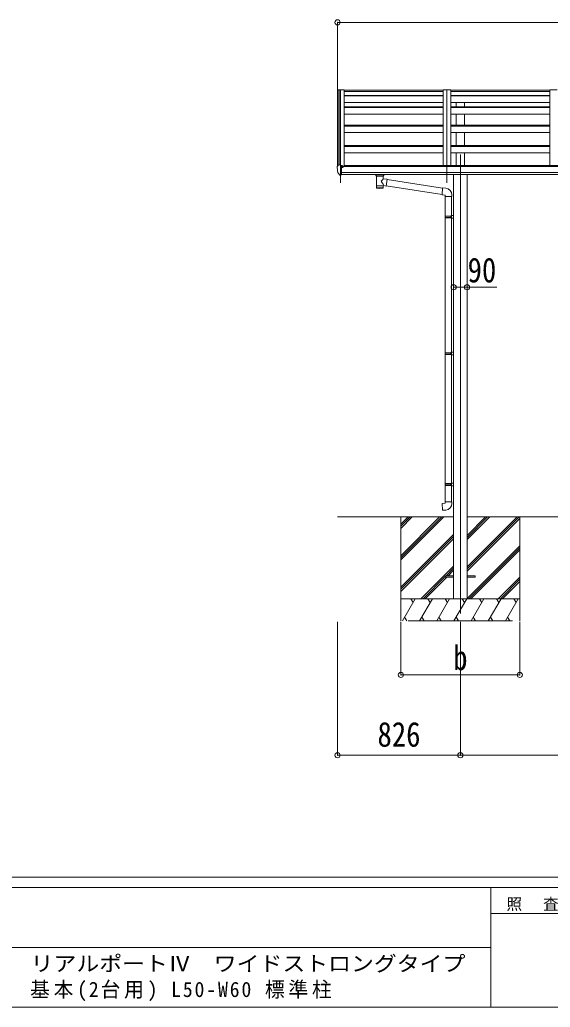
# Model space of a CAD drawing. Units: millimetres at full size, sheet at 1:35; some dimension numbers follow another scale. Extents: x -9783 to 9892, y -6828 to 6752.
# Drawn here: x 36 to 3605, y -6828 to -181 of the extents above; entities that cross this region are included whole.
import ezdxf
from ezdxf.enums import TextEntityAlignment as Align

# ---------------------------------------------------------------- set-up
doc = ezdxf.new("R2010")
doc.units = ezdxf.units.MM
doc.header["$LTSCALE"] = 35
doc.header["$PDMODE"] = 32
doc.header["$PDSIZE"] = 35
for name, color, linetype, lineweight in [('0-0_0', 7, 'Continuous', 9), ('0-1_本体', 4, 'Continuous', 9), ('0-2_部品', 7, 'Continuous', 9), ('0-8_PARTS2', 2, 'Continuous', 9), ('0-A_寸法', 6, 'Continuous', 9), ('F-0_240', 7, 'Continuous', 9)]:
    doc.layers.add(name, color=color, linetype=linetype, lineweight=lineweight)
doc.styles.add('ＭＳ ゴシック', font='')
doc.styles.get('ＭＳ ゴシック').set_extended_font_data('MS Gothic')

msp = doc.modelspace()

# ---------------------------------------------------------------- linework, layer by layer
at = {"layer": '0-0_0'}
for p, q in [((2174.19, -3527.95), (2954.99, -3527.95)), ((2600.19, -3527.95), (2600.19, -4227.95)), ((2600.19, -3788.67), (2860.92, -3527.95)), ((2600.19, -3802.81), (2875.06, -3527.95)), ((2600.19, -3816.96), (2889.2, -3527.95)), ((2600.19, -3604.83), (2677.07, -3527.95)), ((2600.19, -3590.68), (2662.93, -3527.95)), ((2600.19, -3576.54), (2648.79, -3527.95)), ((3045.39, -3527.95), (4654.99, -3527.95)), ((3045.39, -3863.97), (3381.42, -3527.95)), ((3045.39, -3878.11), (3395.56, -3527.95)), ((3045.39, -3680.13), (3197.57, -3527.95)), ((3045.39, -3665.98), (3183.43, -3527.95)), ((3045.39, -3651.84), (3169.29, -3527.95)), ((3045.39, -3892.26), (3400.19, -3537.46)), ((3400.19, -3527.95), (3400.19, -4227.95)), ((2600.19, -4000.8), (2954.99, -3646.01)), ((2600.19, -4014.95), (2954.99, -3660.15)), ((2600.19, -4029.09), (2954.99, -3674.29)), ((3045.39, -4076.1), (3400.19, -3721.31)), ((3057.69, -4077.95), (3400.19, -3735.45)), ((3071.83, -4077.95), (3400.19, -3749.59)), ((2735.18, -4077.95), (2954.99, -3858.14)), ((2903.84, -3923.44), (2954.99, -3872.28)), ((2917.98, -3923.44), (2954.99, -3886.42)), ((2749.32, -4077.95), (2900.19, -3927.08)), ((2763.47, -4077.95), (2908.98, -3932.44)), ((3255.68, -4077.95), (3400.19, -3933.44)), ((3269.82, -4077.95), (3400.19, -3947.58)), ((3283.97, -4077.95), (3400.19, -3961.72)), ((3400.19, -4077.95), (2600.19, -4077.95)), ((2610.48, -4227.95), (2697.08, -4077.95)), ((2682.08, -4103.93), (2667.08, -4077.95)), ((2725.95, -4227.95), (2812.55, -4077.95)), ((2797.55, -4103.93), (2782.55, -4077.95)), ((2841.42, -4227.95), (2928.02, -4077.95)), ((2913.02, -4103.93), (2898.02, -4077.95)), ((2956.89, -4227.95), (3043.49, -4077.95)), ((3028.49, -4103.93), (3013.49, -4077.94)), ((3072.36, -4227.95), (3158.96, -4077.95)), ((3143.96, -4103.93), (3128.96, -4077.95)), ((3187.83, -4227.95), (3274.43, -4077.95)), ((3244.43, -4077.95), (3259.43, -4103.93)), ((3303.3, -4227.95), (3389.9, -4077.95)), ((3359.9, -4077.95), (3374.9, -4103.93)), ((2625.48, -4201.97), (2640.48, -4227.95)), ((2650.19, -4227.95), (3350.19, -4227.95)), ((2740.95, -4201.97), (2755.95, -4227.95)), ((2856.42, -4201.97), (2871.42, -4227.95)), ((2971.89, -4201.97), (2986.89, -4227.95)), ((3087.36, -4201.97), (3102.36, -4227.95)), ((3202.83, -4201.97), (3217.83, -4227.95)), ((3318.3, -4201.97), (3333.3, -4227.95))]:
    msp.add_line(p, q, dxfattribs=at)
at = {"layer": '0-1_本体'}
for p, q in [((2174.2, -653), (2174.18, -1165.09)), ((2175.14, -652.12), (2182.97, -651.71)), ((2183.19, -651.79), (2183.19, -1158.55)), ((2183.27, -651.9), (2183.89, -653.52)), ((2219.19, -651.7), (2219.19, -1168.35)), ((2219.19, -664.7), (2885.19, -664.7)), ((2885.19, -651.7), (2885.19, -1161.82)), ((2935.19, -651.7), (2885.19, -651.7)), ((2935.19, -651.7), (2935.19, -1161.82)), ((2935.19, -664.7), (3601.19, -664.7)), ((3601.19, -651.7), (3601.19, -1161.82)), ((3651.19, -651.7), (3601.19, -651.7)), ((2219.19, -691.32), (2885.19, -691.32)), ((2219.19, -693.85), (2885.19, -693.85)), ((2935.19, -691.32), (3601.19, -691.32)), ((2935.19, -693.85), (3601.19, -693.85)), ((2219.19, -738.59), (2885.19, -738.59)), ((2219.19, -766.75), (2885.19, -766.75)), ((2219.19, -771.72), (2885.19, -771.72)), ((2935.19, -738.59), (3601.19, -738.59)), ((2935.19, -766.75), (3601.19, -766.75)), ((2935.19, -771.72), (3601.19, -771.72)), ((2972.69, -766.75), (2972.69, -738.59)), ((3027.69, -766.75), (3027.69, -738.59)), ((2219.19, -815.92), (2885.19, -815.92)), ((2935.19, -815.92), (3601.19, -815.92)), ((2972.69, -889.45), (2972.69, -815.92)), ((3027.69, -889.45), (3027.69, -815.92)), ((2219.19, -889.45), (2885.19, -889.45)), ((2219.19, -896.35), (2885.19, -896.35)), ((2935.19, -889.45), (3601.19, -889.45)), ((2935.19, -896.35), (3601.19, -896.35)), ((2219.19, -939.9), (2885.19, -939.9)), ((2935.19, -939.9), (3601.19, -939.9)), ((2972.69, -1026.9), (2972.69, -939.9)), ((3027.69, -1026.9), (3027.69, -939.9)), ((2219.19, -1026.9), (2885.19, -1026.9)), ((2219.19, -1033.8), (2885.19, -1033.8)), ((2935.19, -1026.9), (3601.19, -1026.9)), ((2935.19, -1033.8), (3601.19, -1033.8)), ((2219.19, -1077.35), (2885.19, -1077.35)), ((2935.19, -1077.35), (3601.19, -1077.35)), ((2972.69, -1162.02), (2972.69, -1077.35)), ((3027.69, -1162.02), (3027.69, -1077.35)), ((7199.69, -1168.35), (2200.69, -1168.35)), ((2224.19, -1168.35), (2224.19, -1161.82)), ((7176.19, -1161.82), (2224.19, -1161.82)), ((2200.69, -1209.95), (7199.69, -1209.95)), ((7199.69, -1221.8), (2200.69, -1221.72)), ((2954.99, -1221.88), (2954.99, -4077.96)), ((3045.39, -1221.88), (3045.39, -4077.96))]:
    msp.add_line(p, q, dxfattribs=at)
msp.add_lwpolyline([(2183.89, -1158.55), (2183.89, -651.7), (2219.19, -651.7)], dxfattribs=at)
msp.add_circle((2208.16, -1173.46), 3, dxfattribs=at)
for centre, radius, start, end in [((2175.19, -653.12), 1, 93, 173.32986), ((2182.99, -652.01), 0.301, 21.06327, 92.86679)]:
    msp.add_arc(centre, radius, start, end, dxfattribs=at)
at = {"layer": '0-2_部品', "color": 4}
for p, q in [((2885.19, -655.99), (2219.19, -655.99)), ((3601.19, -655.99), (2935.19, -655.99)), ((2900.19, -3923.44), (2900.19, -3932.44)), ((2900.19, -3923.44), (2955.19, -3923.44)), ((2900.19, -3932.44), (2955.19, -3932.44)), ((3045.19, -3923.44), (3100.19, -3923.44)), ((3045.19, -3932.44), (3100.19, -3932.44)), ((3100.19, -3923.44), (3100.19, -3932.44))]:
    msp.add_line(p, q, dxfattribs=at)
at = {"layer": '0-2_部品'}
for p, q in [((2172.19, -1167.92), (2172.19, -1168.55)), ((2179.1, -1159.12), (2175.03, -1164.93)), ((2194.19, -1227.05), (2194.19, -1158.55)), ((2195.69, -1159.47), (2194.19, -1159.47)), ((2200.69, -1168.28), (2194.19, -1167.89)), ((2195.69, -1159.47), (2195.69, -1165.64)), ((2205.36, -1160.97), (2195.69, -1160.24)), ((2195.69, -1163.24), (2209.69, -1163.29)), ((2205.16, -1173.47), (2205.69, -1173.47)), ((2205.69, -1173.47), (2205.99, -1173.47)), ((2206.19, -1163.28), (2206.19, -1161.38)), ((2210.69, -1164.4), (2210.69, -1168.36)), ((2186.57, -1225.24), (2176.82, -1209.86)), ((2192.69, -1226.96), (2188.98, -1226.73)), ((2192.69, -1226.96), (2194.19, -1227.05)), ((2194.19, -1224.85), (2194.69, -1224.85)), ((2194.69, -1224.85), (2195.19, -1223.85)), ((2200.69, -1223.85), (2195.19, -1223.85)), ((2432.19, -1228.9), (2432.19, -1221.73)), ((2436.29, -1233.41), (2436.27, -1313.7)), ((2482.09, -1250.98), (2482.09, -1233.39)), ((2507.31, -1254.89), (2482.09, -1250.97)), ((2486.19, -1228.9), (2486.19, -1221.73)), ((2507.31, -1254.89), (2500.29, -1300.14)), ((2880.92, -1314.83), (2507.01, -1256.82)), ((2482.11, -1313.7), (2482.09, -1297.07)), ((2482.09, -1297.32), (2500.29, -1300.14)), ((2877.25, -1356.77), (2500.57, -1298.33)), ((2901.91, -1314.89), (2881.08, -1313.07)), ((2896.99, -1370.64), (2942.99, -1370.64)), ((2898.99, -1369.89), (2898.99, -1502.19)), ((2940.99, -1369.89), (2940.99, -1499.64)), ((2942.99, -1370.64), (2942.99, -1359.72)), ((2896.99, -1504.19), (2897.99, -1502.19)), ((2896.99, -1504.19), (2940.99, -1504.19)), ((2896.99, -1504.19), (2896.99, -1512.19)), ((2896.99, -1512.19), (2940.99, -1512.19)), ((2896.99, -1512.19), (2897.99, -1514.19)), ((2897.99, -1502.19), (2940.99, -1502.19)), ((2897.99, -1514.19), (2940.99, -1514.19)), ((2898.99, -1514.19), (2898.99, -2421.94)), ((2936.51, -1504.19), (2936.08, -1502.19)), ((2938.99, -1499.69), (2954.99, -1499.22)), ((2938.99, -1501.69), (2938.99, -1499.69)), ((2938.99, -1501.69), (2940.99, -1501.69)), ((2938.99, -1516.69), (2938.99, -1514.69)), ((2938.99, -1516.69), (2954.99, -1517.17)), ((2940.99, -1516.75), (2940.99, -2419.38)), ((2954.99, -1499.22), (2954.99, -1517.17)), ((2896.99, -2423.94), (2897.99, -2421.94)), ((2896.99, -2423.94), (2940.99, -2423.94)), ((2896.99, -2423.94), (2896.99, -2431.94)), ((2896.99, -2431.94), (2940.99, -2431.94)), ((2896.99, -2431.94), (2897.99, -2433.94)), ((2897.99, -2421.94), (2940.99, -2421.94)), ((2897.99, -2433.94), (2940.99, -2433.94)), ((2898.99, -2433.94), (2898.99, -3303.54)), ((2936.51, -2423.94), (2936.08, -2421.94)), ((2938.99, -2419.44), (2954.99, -2418.97)), ((2938.99, -2421.44), (2938.99, -2419.44)), ((2938.99, -2421.44), (2940.99, -2421.44)), ((2938.99, -2436.44), (2938.99, -2434.44)), ((2938.99, -2436.44), (2954.99, -2436.91)), ((2940.99, -2436.5), (2940.99, -3300.98)), ((2954.99, -2418.97), (2954.99, -2436.91)), ((2896.99, -3305.54), (2897.99, -3303.54)), ((2896.99, -3305.54), (2940.99, -3305.54)), ((2896.99, -3305.54), (2896.99, -3313.54)), ((2896.99, -3313.54), (2940.99, -3313.54)), ((2896.99, -3313.54), (2897.99, -3315.54)), ((2897.99, -3303.54), (2940.99, -3303.54)), ((2897.99, -3315.54), (2940.99, -3315.54)), ((2898.99, -3315.54), (2898.99, -3425.54)), ((2936.51, -3305.54), (2936.08, -3303.54)), ((2938.99, -3301.04), (2954.99, -3300.57)), ((2938.99, -3303.04), (2938.99, -3301.04)), ((2938.99, -3303.04), (2940.99, -3303.04)), ((2938.99, -3318.04), (2938.99, -3316.04)), ((2938.99, -3318.04), (2954.99, -3318.51)), ((2940.99, -3318.1), (2940.99, -3425.54)), ((2954.99, -3300.57), (2954.99, -3318.51)), ((2896.99, -3425.54), (2942.99, -3425.54)), ((2896.99, -3435.54), (2896.99, -3425.54)), ((2942.99, -3425.54), (2942.99, -3436.46))]:
    msp.add_line(p, q, dxfattribs=at)
for points in [[(2194.19, -1158.55), (2182.19, -1158.55), (2179.86, -1158.69)], [(2200.69, -1223.85), (2200.69, -1165.64), (2195.69, -1165.64)], [(2205.36, -1160.97), (2205.53, -1160.98), (2205.69, -1161.02), (2205.83, -1161.06), (2205.96, -1161.11), (2206.06, -1161.17), (2206.13, -1161.24), (2206.18, -1161.31), (2206.19, -1161.38)], [(2205.99, -1172.28), (2205.99, -1173.47), (2210.69, -1173.47)], [(2210.69, -1171.85), (2210.69, -1173.47), (2211.16, -1173.47)], [(2194.19, -1213.16), (2197.35, -1212.75), (2200.69, -1212.32)], [(2432.23, -1228.96), (2432.21, -1228.61), (2432.45, -1227.65), (2432.97, -1226.77), (2433.78, -1225.93), (2434.89, -1225.13), (2436.29, -1224.4)], [(2432.23, -1228.85), (2432.21, -1229.2), (2432.45, -1230.16), (2432.97, -1231.04), (2433.78, -1231.88), (2434.89, -1232.68), (2436.29, -1233.41)], [(2482.09, -1224.42), (2482.32, -1224.51), (2483.68, -1225.25), (2484.79, -1226.09), (2485.55, -1226.96), (2486.01, -1227.86), (2486.18, -1228.74)], [(2482.09, -1233.39), (2482.32, -1233.3), (2483.68, -1232.56), (2484.79, -1231.72), (2485.55, -1230.85), (2486.01, -1229.95), (2486.18, -1229.07)], [(2881.08, -1313.07), (2877.07, -1358.9), (2896.99, -1360.64), (2896.99, -1370.64)], [(2936.51, -1504.19), (2936.51, -1512.19), (2936.08, -1514.19)], [(2938.99, -1514.69), (2940.99, -1514.69), (2940.99, -1501.69)], [(2936.51, -2423.94), (2936.51, -2431.94), (2936.08, -2433.94)], [(2938.99, -2434.44), (2940.99, -2434.44), (2940.99, -2421.44)], [(2936.51, -3305.54), (2936.51, -3313.54), (2936.08, -3315.54)], [(2938.99, -3316.04), (2940.99, -3316.04), (2940.99, -3303.04)], [(2901.91, -3481.29), (2881.08, -3483.11), (2877.07, -3437.29), (2896.99, -3435.54)]]:
    msp.add_lwpolyline(points, dxfattribs=at)
for centre, radius, start, end in [((2175.19, -1167.92), 3, 93, 180), ((2364.68, -1168.55), 192.49, 180.0008, 192.1233), ((2179.92, -1159.69), 1, 93.5, 145), ((2208.19, -1173.47), 2.5, 151.64236, 180), ((2208.19, -1173.47), 2.5, 0, 151.64236), ((2179.42, -1208.36), 3, 191.83348, 210), ((2189.17, -1223.74), 3, 210, 266.5), ((2449.26, -1274.12), 51.38, 92.46126, 104.61963), ((2459.2, -1378.26), 155.94, 85.53149, 94.46851), ((2469.15, -1274.12), 51.38, 75.38037, 87.53874), ((2897.99, -1359.72), 45, 0, 85), ((2897.99, -3436.46), 45, 275, 0)]:
    msp.add_arc(centre, radius, start, end, dxfattribs=at)
for centre, major_axis, ratio, start_param, end_param in [((2209.69, -1164.4), (-0.02, 1.1), 0.906239, 4.6917496, 6.2625459), ((2459.19, -1234.6), (-22.91, -0.42), 0.072511, 4.711586, 6.2823824), ((2459.21, -1232.97), (-22.91, -0.42), 0.072511, 4.711586, 6.2823824), ((2459.17, -1232.98), (22.92, -0.42), 0.07247, 0.0008089, 1.5716053), ((2459.17, -1234.6), (22.92, -0.42), 0.07247, 0.0008089, 1.5716053), ((2461.74, -1273.17), (20.32, 22.25), 0.045535, 4.9756507, 6.2441899), ((2470.19, -1228.9), (16, 0), 0.361356, 0, 0.0194874), ((2470.19, -1228.9), (16, 0), 0.361356, 6.2636979, 6.2831853), ((2459.19, -1313.7), (22.92, 0), 0.101955, 6.2829723, 9.4248207), ((2459.19, -1313.7), (22.92, 0), 0.101955, 3.1415499, 6.2833984), ((2459.19, -1301.26), (22.91, 0), 0.122865, 6.2831853, 9.424778), ((2459.19, -1270.53), (-22.81, 26.62), 0.234429, 3.1563334, 4.5976381)]:
    msp.add_ellipse(centre, major_axis=major_axis, ratio=ratio, start_param=start_param, end_param=end_param, dxfattribs=at)
at = {"layer": '0-8_PARTS2'}
for p, q in [((2194.19, -651.7), (2194.19, -1277.88)), ((2910.19, -1277.88), (2910.19, -651.7)), ((3000.19, -1089.07), (3000.19, -4177.97))]:
    msp.add_line(p, q, dxfattribs=at)
at = {"layer": '0-A_寸法'}
for p, q in [((2174.19, -198.47), (2174.19, -653.13)), ((2174.19, -198.47), (7226.19, -198.47)), ((2954.99, -1981.32), (3045.39, -1981.32)), ((3045.39, -1981.32), (3245.39, -1981.32)), ((2174.19, -5131.34), (2174.19, -4234.43)), ((2600.19, -4590.97), (2600.19, -4234.43)), ((3000.19, -5131.34), (3000.19, -4234.43)), ((3400.19, -4590.97), (3400.19, -4234.43)), ((2600.19, -4590.97), (3400.19, -4590.97)), ((2174.19, -5131.34), (3000.19, -5131.34)), ((3000.19, -5131.34), (4700.19, -5131.34))]:
    msp.add_line(p, q, dxfattribs=at)
for p in [(2174.19, -198.47), (2954.99, -1981.32), (3045.39, -1981.32), (2600.19, -4590.97), (3400.19, -4590.97), (2174.19, -5131.34), (3000.19, -5131.34)]:
    msp.add_point(p, dxfattribs=at)
at = {"layer": 'F-0_240', "color": 5}
for p, q in [((-9783.03, -5953.1), (9396.97, -5953.1)), ((-9783.03, -6023.1), (6285.75, -6023.1)), ((3205.75, -6023.1), (3205.75, -6828.1)), ((3205.75, -6198.1), (5305.75, -6198.1)), ((-3969.25, -6425.6), (3205.75, -6425.6)), ((-9783.03, -6828.1), (9396.97, -6828.1))]:
    msp.add_line(p, q, dxfattribs=at)

# ---------------------------------------------------------------- texts
at = {"layer": '0-A_寸法', "color": 7, "style": 'ＭＳ ゴシック', "width": 0.85}
for s, p in [('90', (3049.14, -1999.07)), ('b', (2952.07, -4608.72)), ('826', (2442.81, -5124.34))]:
    msp.add_text(s, height=166.8, dxfattribs=at).set_placement(p, align=Align.BOTTOM_LEFT)
at = {"layer": 'F-0_240', "style": 'ＭＳ ゴシック', "width": 1.1}
msp.add_text('リアルポートⅣ\u3000ワイドストロングタイプ', height=102.6, dxfattribs=at).set_placement((109.35, -6616.22), align=Align.BOTTOM_LEFT)
at = {"layer": 'F-0_240', "attachment_point": 7, "style": 'ＭＳ ゴシック'}
for s, insert, char_height in [('\\T1.17;照\u3000査', (3310.76, -6180.6), 76.98), ('\\T1.19;\\W0.95;基本(2台用)\\~L50-W60\\~標準柱', (105.77, -6786.55), 102.6)]:
    msp.add_mtext(s, dxfattribs=dict(at, insert=insert, char_height=char_height))

doc.saveas('drawing.dxf')
